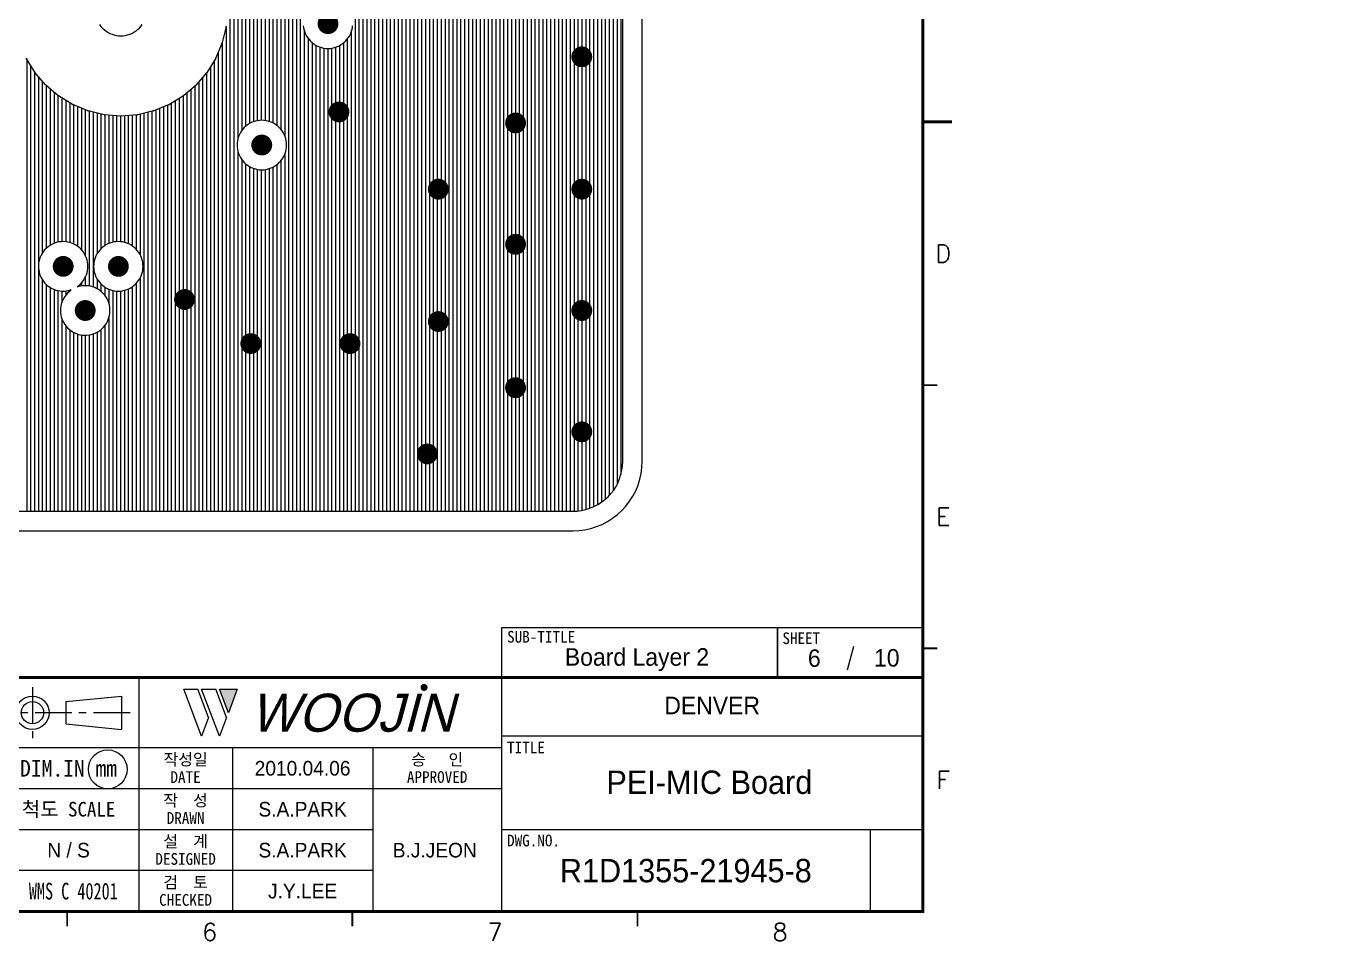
# Model space of a CAD drawing. Extents: x 295 to 953, y 10 to 290.
# Drawn here: x 728.7 to 952.6, y 10 to 166.4 of the extents above; entities that cross this region are included whole.
import ezdxf
from ezdxf.enums import TextEntityAlignment as Align

# ---------------------------------------------------------------- set-up
doc = ezdxf.new("R2010")
doc.units = 0
doc.header["$LTSCALE"] = 5
doc.header["$MEASUREMENT"] = 0
doc.linetypes.add('CENTER', pattern=[2, 1.25, -0.25, 0.25, -0.25])
doc.layers.get('0').update_dxf_attribs({"linetype": 'CONTINUOUS', "lineweight": 25})
for name, color, linetype, lineweight in [('2', 2, 'CENTER', 13), ('4', 4, 'CONTINUOUS', 18), ('6', 6, 'CONTINUOUS', 13)]:
    doc.layers.add(name, color=color, linetype=linetype, lineweight=lineweight)
for name, color, linetype in [('ART002_PHO', 1, 'CONTINUOUS'), ('SHEET', 3, 'CONTINUOUS'), ('문자', 4, 'CONTINUOUS'), ('테두리', 3, 'CONTINUOUS')]:
    doc.layers.add(name, color=color, linetype=linetype)
doc.styles.add('MARK', font='ARLRDBD.TTF')
doc.styles.get("Standard").update_dxf_attribs({"font": 'simplex.shx'})
doc.styles.add('굴림', font='')
doc.styles.add('굴림체', font='')
doc.styles.get('굴림').set_extended_font_data('Gulim')
doc.styles.get('굴림체').set_extended_font_data('GulimChe')

# ---------------------------------------------------------------- blocks, each defined once
blk = doc.blocks.new('B')
at = {"layer": '문자'}
blk.add_hatch(color=256, dxfattribs=at).paths.add_polyline_path([(13.79, 10), (15.31, 6), (16.84, 10)])
at = {"color": 4, "const_width": 0.6}
blk.add_lwpolyline([(48.46, 10.32, 1), (49.06, 10.32, 1)], format="xyb", close=True, dxfattribs=at)
at = {"layer": '문자'}
for p, q in [((10.73, 2), (7.68, 10)), ((7.68, 10), (10.09, 10)), ((11.94, 5.16), (10.09, 10)), ((10.73, 10), (13.15, 10)), ((13.79, 2), (10.73, 10)), ((14.99, 5.16), (13.15, 10)), ((13.79, 10), (16.84, 10)), ((15.31, 6), (13.79, 10)), ((16.84, 10), (15.31, 6)), ((11.94, 5.16), (10.73, 2)), ((14.99, 5.16), (13.79, 2))]:
    blk.add_line(p, q, dxfattribs=at)
at = {"layer": '문자', "style": 'MARK', "oblique": 15}
blk.add_text('WOOJIN', height=6.5, dxfattribs=at).set_placement((36.4, 6), align=Align.MIDDLE_CENTER)
blk = doc.blocks.new('C')
at = {"layer": '2'}
for p, q in [((252.83, 53.35), (252.83, 44.65)), ((269.53, 49), (248.48, 49))]:
    blk.add_line(p, q, dxfattribs=at)
at = {"layer": 'SHEET'}
for p, q in [((393.14, 60.3), (392.07, 56.28)), ((271, 55), (271, 15)), ((271, 55), (271, 15)), ((333, 55), (333, 15)), ((405, 45), (333, 45)), ((333, 43), (247, 43)), ((287, 43), (287, 15)), ((311, 43), (311, 15)), ((333, 36), (247, 36)), ((311, 29), (247, 29)), ((405, 29), (333, 29)), ((396, 29), (396, 15)), ((311, 22), (227, 22))]:
    blk.add_line(p, q, dxfattribs=at)
at = {"layer": 'SHEET', "color": 4}
for p, q in [((258.53, 50.9), (268.03, 51.85)), ((268.03, 51.85), (268.03, 46.15)), ((258.53, 50.9), (258.53, 47.1)), ((258.53, 47.1), (268.03, 46.15))]:
    blk.add_line(p, q, dxfattribs=at)
at = {"layer": 'SHEET'}
for points in [[(333, 55), (380.19, 55), (380.19, 63.49), (333, 63.49)], [(380.19, 55), (405, 55), (405, 63.49), (380.19, 63.49)]]:
    blk.add_lwpolyline(points, close=True, dxfattribs=at)
at = {"layer": 'SHEET', "color": 4}
for radius in [2.85, 1.9]:
    blk.add_circle((252.83, 49), radius, dxfattribs=at)
at = {"layer": 'SHEET'}
blk.add_circle((265.7, 39.32), 3.32, dxfattribs=at)
at = {"layer": '테두리'}
blk.add_line((405, 285), (405, 15), dxfattribs=at)
for points, const_width in [([(15, 285), (15, 15), (405, 15), (405, 285), (15, 285)], 0.5), ([(410, 150), (405, 150)], 0.5), ([(407.5, 105), (405, 105)], 0.3), ([(407.5, 60), (405, 60)], 0.3), ([(15, 55), (405, 55)], 0.5), ([(258.75, 12.5), (258.75, 15)], 0.3), ([(307.5, 12.5), (307.5, 15)], 0.3), ([(356.25, 12.5), (356.25, 15)], 0.3)]:
    blk.add_lwpolyline(points, dxfattribs=dict(at, const_width=const_width))
blk.add_blockref('B', (271, 43))
at = {"layer": '문자'}
for s, p in [('D', (408.5, 127.5)), ('E', (408.5, 82.5)), ('F', (408.5, 37.5)), ('6', (283.12, 11.5)), ('7', (331.88, 11.5)), ('8', (380.62, 11.5))]:
    blk.add_text(s, height=3, dxfattribs=at).set_placement(p, align=Align.MIDDLE)
at = {"layer": '문자', "style": '굴림체'}
for s, height, p in [('SUB-TITLE', 2, (339.77, 61.98)), ('SHEET', 2, (384.24, 61.74)), ('DIM.IN mm', 2.85, (259, 39.5)), ('작성일', 2, (279, 41)), ('승   인', 2, (322, 41)), ('DATE', 2, (279, 38)), ('APPROVED', 2, (322, 38)), ('척도 SCALE', 2.5, (259, 32.5)), ('작  성', 2, (279, 34)), ('DRAWN', 2, (279, 31)), ('설  계', 2, (279, 27)), ('DESIGNED', 2, (279, 24)), ('검  토', 2, (279, 20)), ('CHECKED', 2, (279, 17))]:
    blk.add_text(s, height=height, dxfattribs=at).set_placement(p, align=Align.MIDDLE_CENTER)
for s, p in [('TITLE', (333.95, 42.05)), ('DWG.NO.', (333.95, 26.15))]:
    blk.add_text(s, height=2, dxfattribs=at).set_placement(p)
at = {"layer": '문자', "style": '굴림체', "width": 0.75}
blk.add_text('공차 적용기준 : WMS C 40201', height=2.85, dxfattribs=at).set_placement((249, 18.5), align=Align.MIDDLE_CENTER)

msp = doc.modelspace()

# ---------------------------------------------------------------- linework, layer by layer
at = {"color": 7, "const_width": 1.78}
for points in [[(780.32, 167.69, 1), (780.32, 165.91, 1)], [(823.7, 162.03, 1), (823.7, 160.25, 1)], [(782.2, 152.6, 1), (782.2, 150.82, 1)], [(812.38, 150.72, 1), (812.38, 148.94, 1)], [(769, 146.95, 1), (769, 145.16, 1)], [(799.18, 139.4, 1), (799.18, 137.62, 1)], [(823.7, 139.4, 1), (823.7, 137.62, 1)], [(812.38, 129.97, 1), (812.38, 128.19, 1)], [(735.06, 126.2, 1), (735.06, 124.42, 1)], [(744.49, 126.2, 1), (744.49, 124.42, 1)], [(755.8, 120.54, 1), (755.8, 118.76, 1)], [(738.83, 118.66, 1), (738.83, 116.87, 1)], [(823.7, 118.66, 1), (823.7, 116.87, 1)], [(799.18, 116.77, 1), (799.18, 114.99, 1)], [(767.12, 113, 1), (767.12, 111.22, 1)], [(784.09, 113, 1), (784.09, 111.22, 1)], [(812.38, 105.46, 1), (812.38, 103.67, 1)], [(823.7, 97.91, 1), (823.7, 96.13, 1)], [(797.29, 94.14, 1), (797.29, 92.36, 1)]]:
    msp.add_lwpolyline(points, format="xyb", close=True, dxfattribs=at)
at = {"layer": 'ART002_PHO', "color": 7}
for p, q in [((763.57, 254.95), (763.57, 83.43)), ((764.23, 254.95), (764.23, 83.43)), ((764.9, 254.95), (764.9, 147.1)), ((765.57, 254.95), (765.57, 148.53)), ((766.24, 254.95), (766.24, 149.26)), ((766.91, 254.95), (766.91, 149.73)), ((767.58, 254.95), (767.58, 150.04)), ((768.24, 254.95), (768.24, 150.22)), ((768.91, 254.95), (768.91, 150.29)), ((769.58, 254.95), (769.58, 150.25)), ((770.25, 254.95), (770.25, 150.1)), ((770.92, 254.95), (770.92, 149.83)), ((771.58, 254.95), (771.58, 149.41)), ((772.25, 254.95), (772.25, 148.77)), ((772.92, 254.95), (772.92, 147.65)), ((773.59, 254.95), (773.59, 83.43)), ((774.26, 254.95), (774.26, 83.43)), ((774.93, 254.95), (774.93, 83.43)), ((775.59, 254.95), (775.59, 83.43)), ((784.95, 254.95), (784.95, 83.43)), ((785.62, 254.95), (785.62, 83.43)), ((786.29, 254.95), (786.29, 83.43)), ((786.95, 254.95), (786.95, 83.43)), ((787.62, 254.95), (787.62, 83.43)), ((788.29, 254.95), (788.29, 83.43)), ((788.96, 254.95), (788.96, 83.43)), ((789.63, 254.95), (789.63, 83.43)), ((790.3, 254.95), (790.3, 83.43)), ((790.96, 254.95), (790.96, 83.43)), ((791.63, 254.95), (791.63, 83.43)), ((792.3, 254.95), (792.3, 83.43)), ((792.97, 254.95), (792.97, 83.43)), ((793.64, 254.95), (793.64, 83.43)), ((794.31, 254.95), (794.31, 83.43)), ((794.97, 254.95), (794.97, 83.43)), ((795.64, 254.95), (795.64, 83.43)), ((796.31, 254.95), (796.31, 83.43)), ((796.98, 254.95), (796.98, 83.43)), ((797.65, 254.95), (797.65, 83.43)), ((798.31, 254.95), (798.31, 83.43)), ((798.98, 254.95), (798.98, 83.43)), ((799.65, 254.95), (799.65, 83.43)), ((800.32, 254.95), (800.32, 83.43)), ((800.99, 254.95), (800.99, 83.43)), ((801.66, 254.95), (801.66, 83.43)), ((802.32, 254.95), (802.32, 83.43)), ((811.01, 254.95), (811.01, 83.43)), ((811.68, 254.95), (811.68, 83.43)), ((812.35, 254.95), (812.35, 83.43)), ((813.02, 254.95), (813.02, 83.43)), ((813.68, 254.95), (813.68, 83.43)), ((814.35, 254.95), (814.35, 83.43)), ((815.02, 254.95), (815.02, 83.43)), ((815.69, 254.95), (815.69, 83.43)), ((816.36, 254.95), (816.36, 83.43)), ((817.03, 254.95), (817.03, 83.43)), ((817.69, 254.95), (817.69, 83.43)), ((818.36, 254.95), (818.36, 83.43)), ((819.03, 254.95), (819.03, 83.43)), ((819.7, 254.95), (819.7, 83.43)), ((820.37, 254.95), (820.37, 83.43)), ((821.04, 254.95), (821.04, 83.43)), ((821.7, 254.95), (821.7, 83.43)), ((822.37, 254.95), (822.37, 83.44)), ((823.04, 254.9), (823.04, 83.48)), ((823.71, 254.81), (823.71, 83.58)), ((824.38, 254.66), (824.38, 83.73)), ((825.04, 254.44), (825.04, 83.94)), ((825.71, 254.17), (825.71, 84.21)), ((826.38, 253.83), (826.38, 84.55)), ((827.05, 253.41), (827.05, 84.98)), ((827.72, 252.89), (827.72, 85.5)), ((828.39, 252.25), (828.39, 86.14)), ((829.05, 251.44), (829.05, 86.95)), ((829.72, 250.36), (829.72, 88.02)), ((830.39, 248.65), (830.39, 89.73)), ((830.69, 91.97), (830.69, 246.41)), ((834.03, 91.97), (834.03, 246.41)), ((802.99, 230.81), (802.99, 83.43)), ((810.34, 230.62), (810.34, 83.43)), ((803.66, 229.89), (803.66, 83.43)), ((804.33, 229.32), (804.33, 83.43)), ((805, 228.94), (805, 83.43)), ((805.67, 228.71), (805.67, 83.43)), ((806.33, 228.59), (806.33, 83.43)), ((807, 228.59), (807, 83.43)), ((807.67, 228.68), (807.67, 83.43)), ((808.34, 228.9), (808.34, 83.43)), ((809.01, 229.25), (809.01, 83.43)), ((809.68, 229.78), (809.68, 83.43)), ((741.28, 166.64), (741.52, 166.33)), ((741.52, 166.33), (741.78, 166.04)), ((741.78, 166.04), (742.07, 165.78)), ((742.07, 165.78), (742.38, 165.54)), ((747.49, 165.54), (747.79, 165.78)), ((747.79, 165.78), (748.08, 166.04)), ((748.08, 166.04), (748.34, 166.33)), ((748.34, 166.33), (748.58, 166.64)), ((762.89, 166.32), (762.24, 163.6)), ((762.89, 166.32), (762.9, 166.35)), ((762.9, 166.35), (762.9, 166.37)), ((762.9, 166.34), (762.9, 83.43)), ((776.1, 166.43), (776.15, 166.07)), ((776.1, 166.43), (776.15, 166.07)), ((776.15, 166.07), (776.23, 165.71)), ((776.15, 166.07), (776.23, 165.71)), ((776.23, 165.71), (776.34, 165.35)), ((776.23, 165.71), (776.34, 165.35)), ((784.3, 165.35), (784.41, 165.71)), ((784.3, 165.35), (784.41, 165.71)), ((784.41, 165.71), (784.49, 166.07)), ((784.41, 165.71), (784.49, 166.07)), ((784.49, 166.07), (784.53, 166.43)), ((784.49, 166.07), (784.53, 166.43)), ((742.38, 165.54), (742.7, 165.33)), ((742.7, 165.33), (743.05, 165.15)), ((743.05, 165.15), (743.41, 165.01)), ((743.41, 165.01), (743.78, 164.89)), ((743.78, 164.89), (744.16, 164.8)), ((744.16, 164.8), (744.54, 164.75)), ((744.54, 164.75), (744.93, 164.74)), ((744.93, 164.74), (745.32, 164.75)), ((745.32, 164.75), (745.7, 164.8)), ((745.7, 164.8), (746.08, 164.89)), ((746.08, 164.89), (746.45, 165.01)), ((746.45, 165.01), (746.81, 165.15)), ((746.81, 165.15), (747.16, 165.33)), ((747.16, 165.33), (747.49, 165.54)), ((762.22, 163.54), (761.15, 160.96)), ((762.22, 163.54), (762.23, 163.57)), ((762.23, 163.57), (762.24, 163.6)), ((762.23, 163.56), (762.23, 83.43)), ((776.26, 165.59), (776.26, 83.43)), ((776.34, 165.35), (776.48, 165.01)), ((776.34, 165.35), (776.48, 165.01)), ((776.48, 165.01), (776.65, 164.68)), ((776.48, 165.01), (776.65, 164.68)), ((776.65, 164.68), (776.85, 164.37)), ((776.65, 164.68), (776.85, 164.37)), ((776.85, 164.37), (777.08, 164.08)), ((776.85, 164.37), (777.08, 164.08)), ((776.93, 164.26), (776.93, 83.43)), ((777.08, 164.08), (777.33, 163.81)), ((777.08, 164.08), (777.33, 163.81)), ((777.33, 163.81), (777.6, 163.56)), ((777.33, 163.81), (777.6, 163.56)), ((777.6, 163.56), (777.6, 83.43)), ((777.6, 163.56), (777.89, 163.33)), ((777.6, 163.56), (777.89, 163.33)), ((782.75, 163.33), (783.04, 163.56)), ((782.75, 163.33), (783.04, 163.56)), ((782.95, 163.48), (782.95, 83.43)), ((783.04, 163.56), (783.31, 163.81)), ((783.04, 163.56), (783.31, 163.81)), ((783.31, 163.81), (783.56, 164.08)), ((783.31, 163.81), (783.56, 164.08)), ((783.56, 164.08), (783.79, 164.37)), ((783.56, 164.08), (783.79, 164.37)), ((783.61, 164.14), (783.61, 83.43)), ((783.79, 164.37), (783.98, 164.68)), ((783.79, 164.37), (783.98, 164.68)), ((783.98, 164.68), (784.15, 165.01)), ((783.98, 164.68), (784.15, 165.01)), ((784.15, 165.01), (784.3, 165.35)), ((784.15, 165.01), (784.3, 165.35)), ((784.28, 165.31), (784.28, 83.43)), ((761.56, 161.95), (761.56, 83.43)), ((777.89, 163.33), (778.2, 163.14)), ((777.89, 163.33), (778.2, 163.14)), ((778.2, 163.14), (778.53, 162.96)), ((778.2, 163.14), (778.53, 162.96)), ((778.27, 163.1), (778.27, 83.43)), ((778.53, 162.96), (778.87, 162.82)), ((778.53, 162.96), (778.87, 162.82)), ((778.87, 162.82), (779.22, 162.71)), ((778.87, 162.82), (779.22, 162.71)), ((778.94, 162.8), (778.94, 83.43)), ((779.22, 162.71), (779.58, 162.63)), ((779.22, 162.71), (779.58, 162.63)), ((779.58, 162.63), (779.95, 162.58)), ((779.58, 162.63), (779.95, 162.58)), ((779.6, 162.63), (779.6, 83.43)), ((779.95, 162.58), (780.32, 162.57)), ((779.95, 162.58), (780.32, 162.57)), ((780.27, 162.57), (780.27, 83.43)), ((780.32, 162.57), (780.69, 162.58)), ((780.32, 162.57), (780.69, 162.58)), ((780.69, 162.58), (781.05, 162.63)), ((780.69, 162.58), (781.05, 162.63)), ((780.94, 162.61), (780.94, 83.43)), ((781.05, 162.63), (781.41, 162.71)), ((781.05, 162.63), (781.41, 162.71)), ((781.41, 162.71), (781.77, 162.82)), ((781.41, 162.71), (781.77, 162.82)), ((781.61, 162.77), (781.61, 83.43)), ((781.77, 162.82), (782.11, 162.96)), ((781.77, 162.82), (782.11, 162.96)), ((782.11, 162.96), (782.43, 163.14)), ((782.11, 162.96), (782.43, 163.14)), ((782.28, 163.05), (782.28, 83.43)), ((782.43, 163.14), (782.75, 163.33)), ((782.43, 163.14), (782.75, 163.33)), ((730.2, 158.52), (728.74, 160.91)), ((728.82, 160.78), (728.82, 83.43)), ((729.49, 159.69), (729.49, 83.43)), ((761.13, 160.91), (759.66, 158.52)), ((760.22, 159.44), (760.22, 83.43)), ((760.89, 160.53), (760.89, 83.43)), ((761.13, 160.91), (761.14, 160.93)), ((761.14, 160.93), (761.15, 160.96)), ((730.15, 158.6), (730.15, 83.43)), ((730.2, 158.52), (730.21, 158.5)), ((730.21, 158.5), (730.23, 158.48)), ((732.05, 156.35), (730.23, 158.48)), ((730.82, 157.79), (730.82, 83.43)), ((731.49, 157), (731.49, 127.59)), ((759.63, 158.48), (757.81, 156.35)), ((758.22, 156.82), (758.22, 83.43)), ((758.89, 157.61), (758.89, 83.43)), ((759.56, 158.39), (759.56, 83.43)), ((759.63, 158.48), (759.65, 158.5)), ((759.65, 158.5), (759.66, 158.52)), ((732.05, 156.35), (732.07, 156.33)), ((732.07, 156.33), (732.09, 156.31)), ((734.22, 154.49), (732.09, 156.31)), ((732.16, 156.25), (732.16, 128.39)), ((732.83, 155.68), (732.83, 128.91)), ((733.49, 155.11), (733.49, 129.24)), ((734.16, 154.54), (734.16, 129.45)), ((734.22, 154.49), (734.24, 154.47)), ((734.24, 154.47), (734.26, 154.46)), ((736.65, 153), (734.26, 154.46)), ((755.6, 154.46), (753.22, 153)), ((755.6, 154.46), (755.62, 154.47)), ((755.62, 154.47), (755.65, 154.49)), ((757.77, 156.31), (755.65, 154.49)), ((756.22, 154.98), (756.22, 83.43)), ((756.88, 155.55), (756.88, 83.43)), ((757.55, 156.12), (757.55, 83.43)), ((757.77, 156.31), (757.79, 156.33)), ((757.79, 156.33), (757.81, 156.35)), ((734.83, 154.11), (734.83, 129.54)), ((735.5, 153.7), (735.5, 129.52)), ((736.17, 153.29), (736.17, 129.39)), ((736.65, 153), (736.67, 152.98)), ((736.67, 152.98), (736.7, 152.97)), ((739.28, 151.9), (736.7, 152.97)), ((736.84, 152.91), (736.84, 129.15)), ((737.5, 152.64), (737.5, 128.76)), ((738.17, 152.36), (738.17, 128.17)), ((753.16, 152.97), (750.58, 151.9)), ((751.54, 152.3), (751.54, 83.43)), ((752.21, 152.57), (752.21, 83.43)), ((752.87, 152.85), (752.87, 83.43)), ((753.16, 152.97), (753.19, 152.98)), ((753.19, 152.98), (753.22, 153)), ((753.54, 153.2), (753.54, 83.43)), ((754.21, 153.61), (754.21, 83.43)), ((754.88, 154.02), (754.88, 83.43)), ((755.55, 154.43), (755.55, 83.43)), ((738.84, 152.08), (738.84, 127.2)), ((739.28, 151.9), (739.31, 151.89)), ((739.31, 151.89), (739.34, 151.88)), ((742.06, 151.23), (739.34, 151.88)), ((739.51, 151.84), (739.51, 121.94)), ((740.18, 151.68), (740.18, 121.78)), ((740.85, 151.52), (740.85, 127.47)), ((741.51, 151.36), (741.51, 128.32)), ((742.06, 151.23), (742.09, 151.22)), ((742.09, 151.22), (742.11, 151.22)), ((744.9, 151), (742.11, 151.22)), ((742.18, 151.22), (742.18, 128.86)), ((742.85, 151.16), (742.85, 129.21)), ((743.52, 151.11), (743.52, 129.43)), ((744.19, 151.06), (744.19, 129.53)), ((744.85, 151.01), (744.85, 129.53)), ((744.9, 151), (744.93, 151)), ((744.93, 151), (744.96, 151)), ((747.75, 151.22), (744.96, 151)), ((745.52, 151.05), (745.52, 129.41)), ((746.19, 151.1), (746.19, 129.18)), ((746.86, 151.15), (746.86, 128.81)), ((747.53, 151.2), (747.53, 128.25)), ((747.75, 151.22), (747.78, 151.22)), ((747.78, 151.22), (747.81, 151.23)), ((750.52, 151.88), (747.81, 151.23)), ((748.2, 151.32), (748.2, 127.35)), ((748.86, 151.48), (748.86, 83.43)), ((749.53, 151.64), (749.53, 83.43)), ((750.2, 151.8), (750.2, 83.43)), ((750.52, 151.88), (750.55, 151.89)), ((750.55, 151.89), (750.58, 151.9)), ((750.87, 152.02), (750.87, 83.43)), ((767.56, 150.03), (767.21, 149.89)), ((767.56, 150.03), (767.21, 149.89)), ((767.91, 150.14), (767.56, 150.03)), ((767.91, 150.14), (767.56, 150.03)), ((768.27, 150.22), (767.91, 150.14)), ((768.27, 150.22), (767.91, 150.14)), ((768.63, 150.27), (768.27, 150.22)), ((768.63, 150.27), (768.27, 150.22)), ((769, 150.29), (768.63, 150.27)), ((769, 150.29), (768.63, 150.27)), ((769.37, 150.27), (769, 150.29)), ((769.37, 150.27), (769, 150.29)), ((769.74, 150.22), (769.37, 150.27)), ((769.74, 150.22), (769.37, 150.27)), ((770.1, 150.14), (769.74, 150.22)), ((770.1, 150.14), (769.74, 150.22)), ((770.45, 150.03), (770.1, 150.14)), ((770.45, 150.03), (770.1, 150.14)), ((770.79, 149.89), (770.45, 150.03)), ((770.79, 149.89), (770.45, 150.03)), ((765.17, 147.84), (765.03, 147.5)), ((765.17, 147.84), (765.03, 147.5)), ((765.34, 148.17), (765.17, 147.84)), ((765.34, 148.17), (765.17, 147.84)), ((765.54, 148.48), (765.34, 148.17)), ((765.54, 148.48), (765.34, 148.17)), ((765.76, 148.78), (765.54, 148.48)), ((765.76, 148.78), (765.54, 148.48)), ((766.01, 149.05), (765.76, 148.78)), ((766.01, 149.05), (765.76, 148.78)), ((766.28, 149.3), (766.01, 149.05)), ((766.28, 149.3), (766.01, 149.05)), ((766.58, 149.52), (766.28, 149.3)), ((766.58, 149.52), (766.28, 149.3)), ((766.89, 149.72), (766.58, 149.52)), ((766.89, 149.72), (766.58, 149.52)), ((767.21, 149.89), (766.89, 149.72)), ((767.21, 149.89), (766.89, 149.72)), ((771.12, 149.72), (770.79, 149.89)), ((771.12, 149.72), (770.79, 149.89)), ((771.43, 149.52), (771.12, 149.72)), ((771.43, 149.52), (771.12, 149.72)), ((771.72, 149.3), (771.43, 149.52)), ((771.72, 149.3), (771.43, 149.52)), ((772, 149.05), (771.72, 149.3)), ((772, 149.05), (771.72, 149.3)), ((772.25, 148.78), (772, 149.05)), ((772.25, 148.78), (772, 149.05)), ((772.47, 148.48), (772.25, 148.78)), ((772.47, 148.48), (772.25, 148.78)), ((772.67, 148.17), (772.47, 148.48)), ((772.67, 148.17), (772.47, 148.48)), ((772.84, 147.84), (772.67, 148.17)), ((772.84, 147.84), (772.67, 148.17)), ((772.98, 147.5), (772.84, 147.84)), ((772.98, 147.5), (772.84, 147.84)), ((764.79, 146.42), (764.77, 146.06)), ((764.79, 146.42), (764.77, 146.06)), ((764.77, 146.06), (764.79, 145.69)), ((764.77, 146.06), (764.79, 145.69)), ((764.83, 146.79), (764.79, 146.42)), ((764.83, 146.79), (764.79, 146.42)), ((764.79, 145.69), (764.83, 145.32)), ((764.79, 145.69), (764.83, 145.32)), ((764.91, 147.15), (764.83, 146.79)), ((764.91, 147.15), (764.83, 146.79)), ((765.03, 147.5), (764.91, 147.15)), ((765.03, 147.5), (764.91, 147.15)), ((773.09, 147.15), (772.98, 147.5)), ((773.09, 147.15), (772.98, 147.5)), ((773.17, 146.79), (773.09, 147.15)), ((773.17, 146.79), (773.09, 147.15)), ((773.22, 146.42), (773.17, 146.79)), ((773.22, 146.42), (773.17, 146.79)), ((773.17, 145.32), (773.22, 145.69)), ((773.17, 145.32), (773.22, 145.69)), ((773.24, 146.06), (773.22, 146.42)), ((773.24, 146.06), (773.22, 146.42)), ((773.22, 145.69), (773.24, 146.06)), ((773.22, 145.69), (773.24, 146.06)), ((764.83, 145.32), (764.91, 144.96)), ((764.83, 145.32), (764.91, 144.96)), ((764.9, 145.01), (764.9, 83.43)), ((764.91, 144.96), (765.03, 144.61)), ((764.91, 144.96), (765.03, 144.61)), ((765.03, 144.61), (765.17, 144.27)), ((765.03, 144.61), (765.17, 144.27)), ((765.17, 144.27), (765.34, 143.94)), ((765.17, 144.27), (765.34, 143.94)), ((765.34, 143.94), (765.54, 143.63)), ((765.34, 143.94), (765.54, 143.63)), ((765.54, 143.63), (765.76, 143.33)), ((765.54, 143.63), (765.76, 143.33)), ((765.57, 143.58), (765.57, 83.43)), ((765.76, 143.33), (766.01, 143.06)), ((765.76, 143.33), (766.01, 143.06)), ((772, 143.06), (772.25, 143.33)), ((772, 143.06), (772.25, 143.33)), ((772.25, 143.33), (772.47, 143.63)), ((772.25, 143.33), (772.47, 143.63)), ((772.25, 143.34), (772.25, 83.43)), ((772.47, 143.63), (772.67, 143.94)), ((772.47, 143.63), (772.67, 143.94)), ((772.67, 143.94), (772.84, 144.27)), ((772.67, 143.94), (772.84, 144.27)), ((772.84, 144.27), (772.98, 144.61)), ((772.84, 144.27), (772.98, 144.61)), ((772.92, 144.46), (772.92, 83.43)), ((772.98, 144.61), (773.09, 144.96)), ((772.98, 144.61), (773.09, 144.96)), ((773.09, 144.96), (773.17, 145.32)), ((773.09, 144.96), (773.17, 145.32)), ((766.01, 143.06), (766.28, 142.81)), ((766.01, 143.06), (766.28, 142.81)), ((766.24, 142.85), (766.24, 83.43)), ((766.28, 142.81), (766.58, 142.59)), ((766.28, 142.81), (766.58, 142.59)), ((766.58, 142.59), (766.89, 142.39)), ((766.58, 142.59), (766.89, 142.39)), ((766.89, 142.39), (767.21, 142.22)), ((766.89, 142.39), (767.21, 142.22)), ((766.91, 142.38), (766.91, 83.43)), ((767.21, 142.22), (767.56, 142.08)), ((767.21, 142.22), (767.56, 142.08)), ((767.56, 142.08), (767.91, 141.97)), ((767.56, 142.08), (767.91, 141.97)), ((767.58, 142.07), (767.58, 83.43)), ((767.91, 141.97), (768.27, 141.89)), ((767.91, 141.97), (768.27, 141.89)), ((768.24, 141.89), (768.24, 83.43)), ((768.27, 141.89), (768.63, 141.84)), ((768.27, 141.89), (768.63, 141.84)), ((768.63, 141.84), (769, 141.82)), ((768.63, 141.84), (769, 141.82)), ((768.91, 141.82), (768.91, 83.43)), ((769, 141.82), (769.37, 141.84)), ((769, 141.82), (769.37, 141.84)), ((769.37, 141.84), (769.74, 141.89)), ((769.37, 141.84), (769.74, 141.89)), ((769.58, 141.86), (769.58, 83.43)), ((769.74, 141.89), (770.1, 141.97)), ((769.74, 141.89), (770.1, 141.97)), ((770.1, 141.97), (770.45, 142.08)), ((770.1, 141.97), (770.45, 142.08)), ((770.25, 142.01), (770.25, 83.43)), ((770.45, 142.08), (770.79, 142.22)), ((770.45, 142.08), (770.79, 142.22)), ((770.79, 142.22), (771.12, 142.39)), ((770.79, 142.22), (771.12, 142.39)), ((770.92, 142.28), (770.92, 83.43)), ((771.12, 142.39), (771.43, 142.59)), ((771.12, 142.39), (771.43, 142.59)), ((771.43, 142.59), (771.72, 142.81)), ((771.43, 142.59), (771.72, 142.81)), ((771.58, 142.7), (771.58, 83.43)), ((771.72, 142.81), (772, 143.06)), ((771.72, 142.81), (772, 143.06)), ((731.65, 127.82), (731.45, 127.52)), ((731.88, 128.11), (731.65, 127.82)), ((732.14, 128.37), (731.88, 128.11)), ((732.41, 128.61), (732.14, 128.37)), ((732.71, 128.83), (732.41, 128.61)), ((733.02, 129.02), (732.71, 128.83)), ((733.35, 129.18), (733.02, 129.02)), ((733.69, 129.31), (733.35, 129.18)), ((734.04, 129.42), (733.69, 129.31)), ((734.39, 129.49), (734.04, 129.42)), ((734.76, 129.53), (734.39, 129.49)), ((735.12, 129.54), (734.76, 129.53)), ((735.49, 129.52), (735.12, 129.54)), ((735.85, 129.47), (735.49, 129.52)), ((736.21, 129.38), (735.85, 129.47)), ((736.55, 129.27), (736.21, 129.38)), ((736.89, 129.12), (736.55, 129.27)), ((737.21, 128.95), (736.89, 129.12)), ((737.52, 128.75), (737.21, 128.95)), ((737.81, 128.53), (737.52, 128.75)), ((738.07, 128.28), (737.81, 128.53)), ((738.32, 128.01), (738.07, 128.28)), ((738.54, 127.72), (738.32, 128.01)), ((738.73, 127.41), (738.54, 127.72)), ((741.02, 127.74), (740.82, 127.43)), ((741.02, 127.74), (740.82, 127.43)), ((741.24, 128.03), (741.02, 127.74)), ((741.24, 128.03), (741.02, 127.74)), ((741.49, 128.3), (741.24, 128.03)), ((741.49, 128.3), (741.24, 128.03)), ((741.77, 128.55), (741.49, 128.3)), ((741.77, 128.55), (741.49, 128.3)), ((742.06, 128.78), (741.77, 128.55)), ((742.06, 128.78), (741.77, 128.55)), ((742.37, 128.97), (742.06, 128.78)), ((742.37, 128.97), (742.06, 128.78)), ((742.7, 129.15), (742.37, 128.97)), ((742.7, 129.15), (742.37, 128.97)), ((743.04, 129.29), (742.7, 129.15)), ((743.04, 129.29), (742.7, 129.15)), ((743.39, 129.4), (743.04, 129.29)), ((743.39, 129.4), (743.04, 129.29)), ((743.75, 129.48), (743.39, 129.4)), ((743.75, 129.48), (743.39, 129.4)), ((744.12, 129.53), (743.75, 129.48)), ((744.12, 129.53), (743.75, 129.48)), ((744.49, 129.54), (744.12, 129.53)), ((744.49, 129.54), (744.12, 129.53)), ((744.85, 129.53), (744.49, 129.54)), ((744.85, 129.53), (744.49, 129.54)), ((745.22, 129.48), (744.85, 129.53)), ((745.22, 129.48), (744.85, 129.53)), ((745.58, 129.4), (745.22, 129.48)), ((745.58, 129.4), (745.22, 129.48)), ((745.93, 129.29), (745.58, 129.4)), ((745.93, 129.29), (745.58, 129.4)), ((746.27, 129.15), (745.93, 129.29)), ((746.27, 129.15), (745.93, 129.29)), ((746.6, 128.97), (746.27, 129.15)), ((746.6, 128.97), (746.27, 129.15)), ((746.91, 128.78), (746.6, 128.97)), ((746.91, 128.78), (746.6, 128.97)), ((747.21, 128.55), (746.91, 128.78)), ((747.21, 128.55), (746.91, 128.78)), ((747.48, 128.3), (747.21, 128.55)), ((747.48, 128.3), (747.21, 128.55)), ((747.73, 128.03), (747.48, 128.3)), ((747.73, 128.03), (747.48, 128.3)), ((747.95, 127.74), (747.73, 128.03)), ((747.95, 127.74), (747.73, 128.03)), ((748.15, 127.43), (747.95, 127.74)), ((748.15, 127.43), (747.95, 127.74)), ((730.85, 125.81), (730.83, 125.44)), ((730.83, 125.44), (730.83, 125.08)), ((730.91, 126.17), (730.85, 125.81)), ((731, 126.52), (730.91, 126.17)), ((731.12, 126.87), (731, 126.52)), ((731.27, 127.2), (731.12, 126.87)), ((731.45, 127.52), (731.27, 127.2)), ((738.9, 127.08), (738.73, 127.41)), ((739.04, 126.74), (738.9, 127.08)), ((739.15, 126.39), (739.04, 126.74)), ((739.23, 126.04), (739.15, 126.39)), ((739.27, 125.67), (739.23, 126.04)), ((739.29, 125.31), (739.27, 125.67)), ((740.27, 125.68), (740.25, 125.31)), ((740.27, 125.68), (740.25, 125.31)), ((740.32, 126.04), (740.27, 125.68)), ((740.32, 126.04), (740.27, 125.68)), ((740.4, 126.41), (740.32, 126.04)), ((740.4, 126.41), (740.32, 126.04)), ((740.51, 126.76), (740.4, 126.41)), ((740.51, 126.76), (740.4, 126.41)), ((740.65, 127.1), (740.51, 126.76)), ((740.65, 127.1), (740.51, 126.76)), ((740.82, 127.43), (740.65, 127.1)), ((740.82, 127.43), (740.65, 127.1)), ((748.32, 127.1), (748.15, 127.43)), ((748.32, 127.1), (748.15, 127.43)), ((748.46, 126.76), (748.32, 127.1)), ((748.46, 126.76), (748.32, 127.1)), ((748.57, 126.41), (748.46, 126.76)), ((748.57, 126.41), (748.46, 126.76)), ((748.65, 126.04), (748.57, 126.41)), ((748.65, 126.04), (748.57, 126.41)), ((748.7, 125.68), (748.65, 126.04)), ((748.7, 125.68), (748.65, 126.04)), ((748.72, 125.31), (748.7, 125.68)), ((748.72, 125.31), (748.7, 125.68)), ((730.83, 125.08), (730.87, 124.71)), ((730.87, 124.71), (730.93, 124.35)), ((730.93, 124.35), (731.03, 124)), ((731.03, 124), (731.16, 123.66)), ((731.16, 123.66), (731.32, 123.33)), ((731.32, 123.33), (731.5, 123.01)), ((738.54, 122.9), (738.73, 123.21)), ((738.73, 123.21), (738.9, 123.54)), ((738.84, 123.42), (738.84, 122)), ((738.9, 123.54), (739.04, 123.88)), ((739.04, 123.88), (739.15, 124.22)), ((739.15, 124.22), (739.23, 124.58)), ((739.23, 124.58), (739.27, 124.94)), ((739.27, 124.94), (739.29, 125.31)), ((740.25, 125.31), (740.27, 124.94)), ((740.25, 125.31), (740.27, 124.94)), ((740.27, 124.94), (740.32, 124.57)), ((740.27, 124.94), (740.32, 124.57)), ((740.32, 124.57), (740.4, 124.21)), ((740.32, 124.57), (740.4, 124.21)), ((740.4, 124.21), (740.51, 123.86)), ((740.4, 124.21), (740.51, 123.86)), ((740.51, 123.86), (740.65, 123.52)), ((740.51, 123.86), (740.65, 123.52)), ((740.65, 123.52), (740.82, 123.19)), ((740.65, 123.52), (740.82, 123.19)), ((740.82, 123.19), (741.02, 122.88)), ((740.82, 123.19), (741.02, 122.88)), ((740.85, 123.15), (740.85, 121.49)), ((747.95, 122.88), (748.15, 123.19)), ((747.95, 122.88), (748.15, 123.19)), ((748.15, 123.19), (748.32, 123.52)), ((748.15, 123.19), (748.32, 123.52)), ((748.2, 123.27), (748.2, 83.43)), ((748.32, 123.52), (748.46, 123.86)), ((748.32, 123.52), (748.46, 123.86)), ((748.46, 123.86), (748.57, 124.21)), ((748.46, 123.86), (748.57, 124.21)), ((748.57, 124.21), (748.65, 124.57)), ((748.57, 124.21), (748.65, 124.57)), ((748.65, 124.57), (748.7, 124.94)), ((748.65, 124.57), (748.7, 124.94)), ((748.7, 124.94), (748.72, 125.31)), ((748.7, 124.94), (748.72, 125.31)), ((731.49, 123.03), (731.49, 83.43)), ((731.5, 123.01), (731.71, 122.72)), ((731.71, 122.72), (731.95, 122.44)), ((731.95, 122.44), (732.21, 122.18)), ((732.16, 122.22), (732.16, 83.43)), ((732.21, 122.18), (732.49, 121.95)), ((732.49, 121.95), (732.79, 121.74)), ((732.79, 121.74), (733.1, 121.55)), ((732.83, 121.71), (732.83, 83.43)), ((733.1, 121.55), (733.44, 121.4)), ((733.44, 121.4), (733.78, 121.27)), ((733.49, 121.38), (733.49, 83.43)), ((733.78, 121.27), (734.13, 121.18)), ((734.13, 121.18), (734.49, 121.12)), ((734.16, 121.17), (734.16, 83.43)), ((734.49, 121.12), (734.86, 121.08)), ((734.83, 121.08), (734.83, 119.16)), ((734.86, 121.08), (735.22, 121.08)), ((735.22, 121.08), (735.59, 121.11)), ((735.5, 121.1), (735.5, 120.38)), ((735.59, 121.11), (735.95, 121.17)), ((736.08, 120.98), (735.81, 120.73)), ((735.95, 121.17), (736.33, 121.28)), ((736.37, 121.21), (736.08, 120.98)), ((736.17, 121.23), (736.17, 121.06)), ((736.34, 121.28), (736.33, 121.28)), ((736.35, 121.28), (736.34, 121.28)), ((736.34, 121.28), (736.34, 121.28)), ((736.34, 121.28), (736.34, 121.28)), ((736.36, 121.28), (736.35, 121.28)), ((736.35, 121.28), (736.35, 121.28)), ((736.35, 121.28), (736.35, 121.28)), ((736.36, 121.27), (736.36, 121.28)), ((736.37, 121.27), (736.36, 121.27)), ((736.36, 121.27), (736.36, 121.27)), ((736.37, 121.26), (736.37, 121.27)), ((736.37, 121.27), (736.37, 121.27)), ((736.37, 121.27), (736.37, 121.27)), ((736.37, 121.27), (736.37, 121.27)), ((736.38, 121.26), (736.37, 121.26)), ((736.37, 121.21), (736.37, 121.22)), ((736.37, 121.22), (736.38, 121.22)), ((736.37, 121.21), (736.37, 121.21)), ((736.37, 121.21), (736.37, 121.21)), ((736.38, 121.25), (736.38, 121.26)), ((736.38, 121.26), (736.38, 121.26)), ((736.38, 121.26), (736.38, 121.26)), ((736.38, 121.24), (736.38, 121.25)), ((736.38, 121.25), (736.38, 121.25)), ((736.38, 121.25), (736.38, 121.25)), ((736.38, 121.23), (736.38, 121.24)), ((736.38, 121.24), (736.38, 121.24)), ((736.38, 121.24), (736.38, 121.24)), ((736.38, 121.22), (736.38, 121.23)), ((736.38, 121.23), (736.38, 121.23)), ((736.38, 121.23), (736.38, 121.23)), ((736.38, 121.22), (736.38, 121.22)), ((736.38, 121.22), (736.38, 121.22)), ((737.5, 121.85), (737.5, 121.82)), ((737.51, 121.85), (737.5, 121.85)), ((737.5, 121.85), (737.5, 121.85)), ((737.5, 121.85), (737.5, 121.85)), ((737.5, 121.85), (737.5, 121.84)), ((737.5, 121.84), (737.5, 121.84)), ((737.5, 121.84), (737.5, 121.84)), ((737.5, 121.84), (737.5, 121.83)), ((737.5, 121.83), (737.5, 121.83)), ((737.5, 121.83), (737.5, 121.83)), ((737.5, 121.83), (737.5, 121.82)), ((737.5, 121.82), (737.5, 121.82)), ((737.5, 121.82), (737.51, 121.82)), ((737.52, 121.87), (737.51, 121.86)), ((737.51, 121.86), (737.51, 121.86)), ((737.51, 121.86), (737.51, 121.86)), ((737.51, 121.86), (737.51, 121.86)), ((737.51, 121.86), (737.51, 121.85)), ((737.51, 121.82), (737.51, 121.81)), ((737.51, 121.81), (737.51, 121.81)), ((737.51, 121.81), (737.51, 121.81)), ((737.51, 121.81), (737.51, 121.81)), ((737.51, 121.81), (737.52, 121.81)), ((737.52, 121.87), (737.8, 122.09)), ((737.52, 121.81), (737.52, 121.8)), ((737.52, 121.8), (737.52, 121.8)), ((737.52, 121.8), (737.52, 121.8)), ((737.52, 121.8), (737.53, 121.8)), ((737.53, 121.8), (737.53, 121.8)), ((737.53, 121.8), (737.53, 121.8)), ((737.53, 121.8), (737.54, 121.8)), ((737.54, 121.8), (737.54, 121.8)), ((737.54, 121.8), (737.54, 121.8)), ((737.54, 121.8), (737.55, 121.8)), ((737.94, 121.9), (737.55, 121.8)), ((737.55, 121.8), (737.55, 121.8)), ((737.8, 122.09), (738.07, 122.34)), ((738.3, 121.96), (737.94, 121.9)), ((738.07, 122.34), (738.32, 122.61)), ((738.17, 122.45), (738.17, 121.95)), ((738.66, 121.99), (738.3, 121.96)), ((738.32, 122.61), (738.54, 122.9)), ((739.03, 121.99), (738.66, 121.99)), ((739.39, 121.96), (739.03, 121.99)), ((739.75, 121.9), (739.39, 121.96)), ((740.1, 121.8), (739.75, 121.9)), ((740.45, 121.68), (740.1, 121.8)), ((740.78, 121.52), (740.45, 121.68)), ((741.1, 121.34), (740.78, 121.52)), ((741.02, 122.88), (741.24, 122.59)), ((741.02, 122.88), (741.24, 122.59)), ((741.4, 121.13), (741.1, 121.34)), ((741.24, 122.59), (741.49, 122.32)), ((741.24, 122.59), (741.49, 122.32)), ((741.68, 120.9), (741.4, 121.13)), ((741.49, 122.32), (741.77, 122.07)), ((741.49, 122.32), (741.77, 122.07)), ((741.51, 122.3), (741.51, 121.04)), ((741.94, 120.64), (741.68, 120.9)), ((741.77, 122.07), (742.06, 121.84)), ((741.77, 122.07), (742.06, 121.84)), ((742.06, 121.84), (742.37, 121.64)), ((742.06, 121.84), (742.37, 121.64)), ((742.18, 121.76), (742.18, 120.35)), ((742.37, 121.64), (742.7, 121.47)), ((742.37, 121.64), (742.7, 121.47)), ((742.7, 121.47), (743.04, 121.33)), ((742.7, 121.47), (743.04, 121.33)), ((742.85, 121.41), (742.85, 119.08)), ((743.04, 121.33), (743.39, 121.22)), ((743.04, 121.33), (743.39, 121.22)), ((743.39, 121.22), (743.75, 121.14)), ((743.39, 121.22), (743.75, 121.14)), ((743.52, 121.19), (743.52, 83.43)), ((743.75, 121.14), (744.12, 121.09)), ((743.75, 121.14), (744.12, 121.09)), ((744.12, 121.09), (744.49, 121.08)), ((744.12, 121.09), (744.49, 121.08)), ((744.19, 121.09), (744.19, 83.43)), ((744.49, 121.08), (744.85, 121.09)), ((744.49, 121.08), (744.85, 121.09)), ((744.85, 121.09), (745.22, 121.14)), ((744.85, 121.09), (745.22, 121.14)), ((744.85, 121.09), (744.85, 83.43)), ((745.22, 121.14), (745.58, 121.22)), ((745.22, 121.14), (745.58, 121.22)), ((745.52, 121.21), (745.52, 83.43)), ((745.58, 121.22), (745.93, 121.33)), ((745.58, 121.22), (745.93, 121.33)), ((745.93, 121.33), (746.27, 121.47)), ((745.93, 121.33), (746.27, 121.47)), ((746.19, 121.44), (746.19, 83.43)), ((746.27, 121.47), (746.6, 121.64)), ((746.27, 121.47), (746.6, 121.64)), ((746.6, 121.64), (746.91, 121.84)), ((746.6, 121.64), (746.91, 121.84)), ((746.86, 121.81), (746.86, 83.43)), ((746.91, 121.84), (747.21, 122.07)), ((746.91, 121.84), (747.21, 122.07)), ((747.21, 122.07), (747.48, 122.32)), ((747.21, 122.07), (747.48, 122.32)), ((747.48, 122.32), (747.73, 122.59)), ((747.48, 122.32), (747.73, 122.59)), ((747.53, 122.37), (747.53, 83.43)), ((747.73, 122.59), (747.95, 122.88)), ((747.73, 122.59), (747.95, 122.88)), ((734.74, 118.85), (734.66, 118.49)), ((734.85, 119.2), (734.74, 118.85)), ((734.98, 119.54), (734.85, 119.2)), ((735.15, 119.86), (734.98, 119.54)), ((735.35, 120.17), (735.15, 119.86)), ((735.57, 120.46), (735.35, 120.17)), ((735.81, 120.73), (735.57, 120.46)), ((742.17, 120.36), (741.94, 120.64)), ((742.38, 120.06), (742.17, 120.36)), ((742.57, 119.75), (742.38, 120.06)), ((742.73, 119.42), (742.57, 119.75)), ((742.85, 119.07), (742.73, 119.42)), ((742.95, 118.72), (742.85, 119.07)), ((743.02, 118.36), (742.95, 118.72)), ((734.61, 118.13), (734.6, 117.77)), ((734.6, 117.77), (734.61, 117.4)), ((734.66, 118.49), (734.61, 118.13)), ((734.61, 117.4), (734.66, 117.04)), ((734.66, 117.04), (734.74, 116.68)), ((734.74, 116.68), (734.85, 116.33)), ((742.76, 116.21), (742.88, 116.55)), ((742.85, 116.45), (742.85, 83.43)), ((742.88, 116.55), (742.97, 116.91)), ((742.97, 116.91), (743.03, 117.27)), ((743.05, 118), (743.02, 118.36)), ((743.03, 117.27), (743.06, 117.63)), ((743.06, 117.63), (743.05, 118)), ((734.83, 116.37), (734.83, 83.43)), ((734.85, 116.33), (734.98, 115.99)), ((734.98, 115.99), (735.15, 115.67)), ((735.15, 115.67), (735.35, 115.36)), ((735.35, 115.36), (735.57, 115.07)), ((735.5, 115.15), (735.5, 83.43)), ((735.57, 115.07), (735.81, 114.8)), ((735.81, 114.8), (736.08, 114.55)), ((736.08, 114.55), (736.37, 114.32)), ((736.17, 114.47), (736.17, 83.43)), ((736.37, 114.32), (736.67, 114.12)), ((740.87, 114.06), (741.18, 114.25)), ((741.18, 114.25), (741.47, 114.46)), ((741.47, 114.46), (741.75, 114.7)), ((741.51, 114.5), (741.51, 83.43)), ((741.75, 114.7), (742, 114.97)), ((742, 114.97), (742.23, 115.25)), ((742.18, 115.18), (742.18, 83.43)), ((742.23, 115.25), (742.44, 115.55)), ((742.44, 115.55), (742.61, 115.87)), ((742.61, 115.87), (742.76, 116.21)), ((736.67, 114.12), (737, 113.95)), ((736.84, 114.03), (736.84, 83.43)), ((737, 113.95), (737.33, 113.81)), ((737.33, 113.81), (737.68, 113.69)), ((737.5, 113.75), (737.5, 83.43)), ((737.68, 113.69), (738.03, 113.61)), ((738.03, 113.61), (738.4, 113.56)), ((738.17, 113.58), (738.17, 83.43)), ((738.4, 113.56), (738.76, 113.53)), ((738.76, 113.53), (739.13, 113.54)), ((738.84, 113.53), (738.84, 83.43)), ((739.13, 113.54), (739.49, 113.59)), ((739.49, 113.59), (739.85, 113.66)), ((739.51, 113.59), (739.51, 83.43)), ((739.85, 113.66), (740.2, 113.76)), ((740.18, 113.75), (740.18, 83.43)), ((740.2, 113.76), (740.54, 113.9)), ((740.54, 113.9), (740.87, 114.06)), ((740.85, 114.05), (740.85, 83.43)), ((830.66, 91.23), (830.69, 91.97)), ((833.99, 90.94), (834.03, 91.97)), ((830.17, 89.05), (830.4, 89.76)), ((830.4, 89.76), (830.56, 90.49)), ((830.56, 90.49), (830.66, 91.23)), ((833.63, 88.9), (833.85, 89.91)), ((833.85, 89.91), (833.99, 90.94)), ((829.15, 87.07), (829.55, 87.7)), ((829.55, 87.7), (829.89, 88.36)), ((829.89, 88.36), (830.17, 89.05)), ((832.92, 86.95), (833.31, 87.91)), ((833.31, 87.91), (833.63, 88.9)), ((827.05, 84.98), (827.64, 85.43)), ((827.64, 85.43), (828.19, 85.93)), ((828.19, 85.93), (828.69, 86.48)), ((828.69, 86.48), (829.15, 87.07)), ((831.25, 84.34), (831.88, 85.16)), ((831.88, 85.16), (832.44, 86.03)), ((832.44, 86.03), (832.92, 86.95)), ((548.91, 83.43), (822.15, 83.43)), ((822.15, 83.43), (822.9, 83.47)), ((822.9, 83.47), (823.63, 83.56)), ((823.63, 83.56), (824.36, 83.72)), ((824.36, 83.72), (825.07, 83.95)), ((825.07, 83.95), (825.76, 84.23)), ((825.76, 84.23), (826.42, 84.58)), ((826.42, 84.58), (827.05, 84.98)), ((828.97, 82.24), (829.79, 82.87)), ((829.79, 82.87), (830.55, 83.57)), ((830.55, 83.57), (831.25, 84.34)), ((825.23, 80.5), (826.21, 80.81)), ((826.21, 80.81), (827.17, 81.2)), ((827.17, 81.2), (828.09, 81.68)), ((828.09, 81.68), (828.97, 82.24)), ((548.91, 80.09), (822.15, 80.09)), ((822.15, 80.09), (823.19, 80.14)), ((823.19, 80.14), (824.21, 80.27)), ((824.21, 80.27), (825.23, 80.5))]:
    msp.add_line(p, q, dxfattribs=at)

# ---------------------------------------------------------------- block references
msp.add_blockref('C', (476.98, 0))

# ---------------------------------------------------------------- texts
at = {"color": 4, "style": '굴림'}
for s, p in [('2010.04.06', (775.98, 39.5)), ('S.A.PARK', (775.98, 32.5)), ('S.A.PARK', (775.98, 25.5)), ('B.J.JEON', (798.57, 25.5)), ('J.Y.LEE', (775.98, 18.5))]:
    msp.add_text(s, height=2.5, dxfattribs=at).set_placement(p, align=Align.MIDDLE_CENTER)
at = {"layer": '4', "style": '굴림'}
for s, p in [('Board Layer 2', (833.13, 58.53)), ('6', (863.44, 58.33)), ('10', (875.83, 58.38)), ('DENVER', (845.98, 50.24))]:
    msp.add_text(s, height=3, dxfattribs=at).set_placement(p, align=Align.MIDDLE_CENTER)
at = {"layer": '6', "color": 4, "char_height": 3, "attachment_point": 4, "style": '굴림체'}
for insert, width in [((905.28, 137.42), 36.962), ((952.58, 106.26), 52.2944), ((952.58, 102.14), 52.2944)]:
    msp.add_mtext('{\\f굴림|b0|i0|c129;\\C7;', dxfattribs=dict(at, insert=insert, width=width))
at = {"layer": '문자', "style": '굴림'}
for s, height, p in [('PEI-MIC Board', 4, (845.5, 37.11)), ('N / S', 2.5, (735.98, 25.5)), ('R1D1355-21945-8', 4, (841.48, 22))]:
    msp.add_text(s, height=height, dxfattribs=at).set_placement(p, align=Align.MIDDLE_CENTER)

doc.saveas('drawing.dxf')
